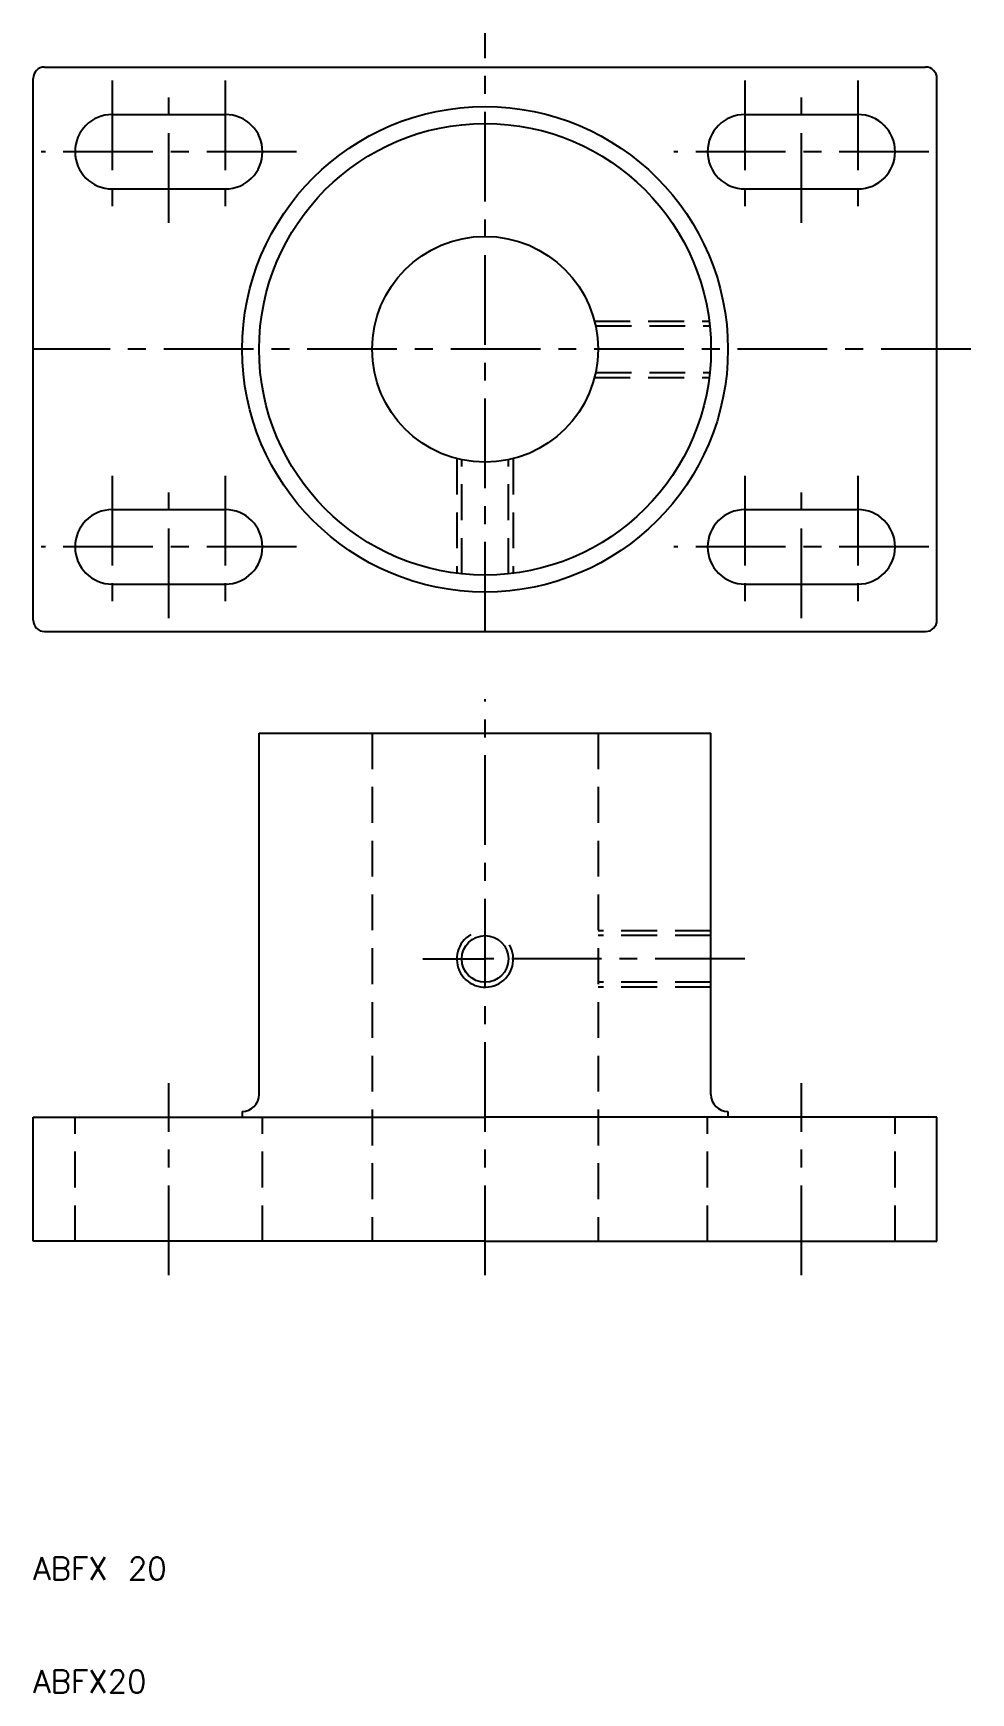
# Model space of a CAD drawing. Extents: x 10 to 93, y 10 to 157.
import ezdxf

# ---------------------------------------------------------------- set-up
doc = ezdxf.new("R2010")
doc.units = 0
doc.header["$LTSCALE"] = 0.25
doc.linetypes.add('CENTER', pattern=[50.8, 31.75, -6.35, 6.35, -6.35])
doc.linetypes.add('DASHED', pattern=[19.05, 12.7, -6.35])
doc.layers.get('0').update_dxf_attribs({"linetype": 'CONTINUOUS'})
doc.layers.add('CENTER', color=1, linetype='CENTER')
doc.styles.get("Standard").update_dxf_attribs({"font": 'txt.shx', "bigfont": 'extfont.shx'})

msp = doc.modelspace()

# ---------------------------------------------------------------- linework, layer by layer
for p, q in [((10, 105), (10, 153)), ((11, 154), (89, 154)), ((90, 105), (90, 153)), ((17, 149.8), (27, 149.8)), ((73, 149.8), (83, 149.8)), ((17, 143.2), (27, 143.2)), ((73, 143.2), (83, 143.2)), ((17, 114.8), (27, 114.8)), ((73, 114.8), (83, 114.8)), ((17, 108.2), (27, 108.2)), ((73, 108.2), (83, 108.2)), ((11, 104), (89, 104)), ((30, 95), (70, 95)), ((30, 63), (30, 95)), ((70, 63), (70, 95)), ((10, 50), (10, 61)), ((10, 61), (30, 61)), ((28.5, 61.5), (28.5, 61)), ((30, 61), (50, 61)), ((70, 61), (50, 61)), ((90, 61), (70, 61)), ((71.5, 61.5), (71.5, 61)), ((90, 50), (90, 61)), ((50, 50), (10, 50)), ((50, 50), (90, 50))]:
    msp.add_line(p, q)
at = {"color": 3, "linetype": 'DASHED'}
for p, q in [((59.682458, 131.5), (69.843135, 131.5)), ((59.784044, 131.067), (69.892901, 131.067)), ((59.682458, 126.5), (69.843135, 126.5)), ((59.784044, 126.933), (69.892901, 126.933)), ((47.5, 119.317542), (47.5, 109.156865)), ((47.933, 109.107099), (47.933, 119.215956)), ((52.067, 109.107099), (52.067, 119.215956)), ((52.5, 119.317542), (52.5, 109.156865)), ((40, 95), (40, 50)), ((60, 95), (60, 50)), ((70, 77.5), (60, 77.5)), ((70, 77.067), (60, 77.067)), ((70, 72.933), (60, 72.933)), ((70, 72.5), (60, 72.5)), ((13.7, 50), (13.7, 61)), ((30.3, 50), (30.3, 61)), ((69.7, 50), (69.7, 61)), ((86.3, 50), (86.3, 61))]:
    msp.add_line(p, q, dxfattribs=at)
for centre, radius in [((50, 129), 21.5), ((50, 129), 20), ((50, 129), 10), ((50, 75), 2.067)]:
    msp.add_circle(centre, radius)
for centre, radius, start, end in [((11, 153), 1, 90, 180), ((89, 153), 1, 0, 90), ((17, 146.5), 3.3, 90, 270), ((27, 146.5), 3.3, 270, 90), ((73, 146.5), 3.3, 90, 270), ((83, 146.5), 3.3, 270, 90), ((17, 111.5), 3.3, 90, 270), ((27, 111.5), 3.3, 270, 90), ((73, 111.5), 3.3, 90, 270), ((83, 111.5), 3.3, 270, 90), ((11, 105), 1, 180, 270), ((89, 105), 1, 270, 0), ((28.5, 63), 1.5, 270, 0), ((71.5, 63), 1.5, 180, 270)]:
    msp.add_arc(centre, radius, start, end)
at = {"color": 3}
msp.add_arc((50, 75), 2.5, 120, 30, dxfattribs=at)
at = {"layer": 'CENTER', "color": 1, "linetype": 'CENTER'}
for p, q in [((50, 104), (50, 157)), ((17, 152.8), (17, 140.2)), ((22, 140.2), (22, 152.8)), ((27, 152.8), (27, 140.2)), ((73, 152.8), (73, 140.2)), ((78, 140.2), (78, 152.8)), ((83, 152.8), (83, 140.2)), ((33.3, 146.5), (10.7, 146.5)), ((89.3, 146.5), (66.7, 146.5)), ((93, 129), (10, 129)), ((17, 117.8), (17, 105.2)), ((22, 105.2), (22, 117.8)), ((27, 117.8), (27, 105.2)), ((73, 117.8), (73, 105.2)), ((78, 105.2), (78, 117.8)), ((83, 117.8), (83, 105.2)), ((33.3, 111.5), (10.7, 111.5)), ((89.3, 111.5), (66.7, 111.5)), ((50, 47), (50, 98)), ((44.5, 75), (50, 75)), ((73, 75), (50, 75)), ((22, 47), (22, 64)), ((78, 47), (78, 64))]:
    msp.add_line(p, q, dxfattribs=at)

# ---------------------------------------------------------------- texts
for s, p in [('ABFX 20', (10, 20)), ('ABFX20', (10, 10))]:
    msp.add_text(s, height=2).set_placement(p)

doc.saveas('drawing.dxf')
